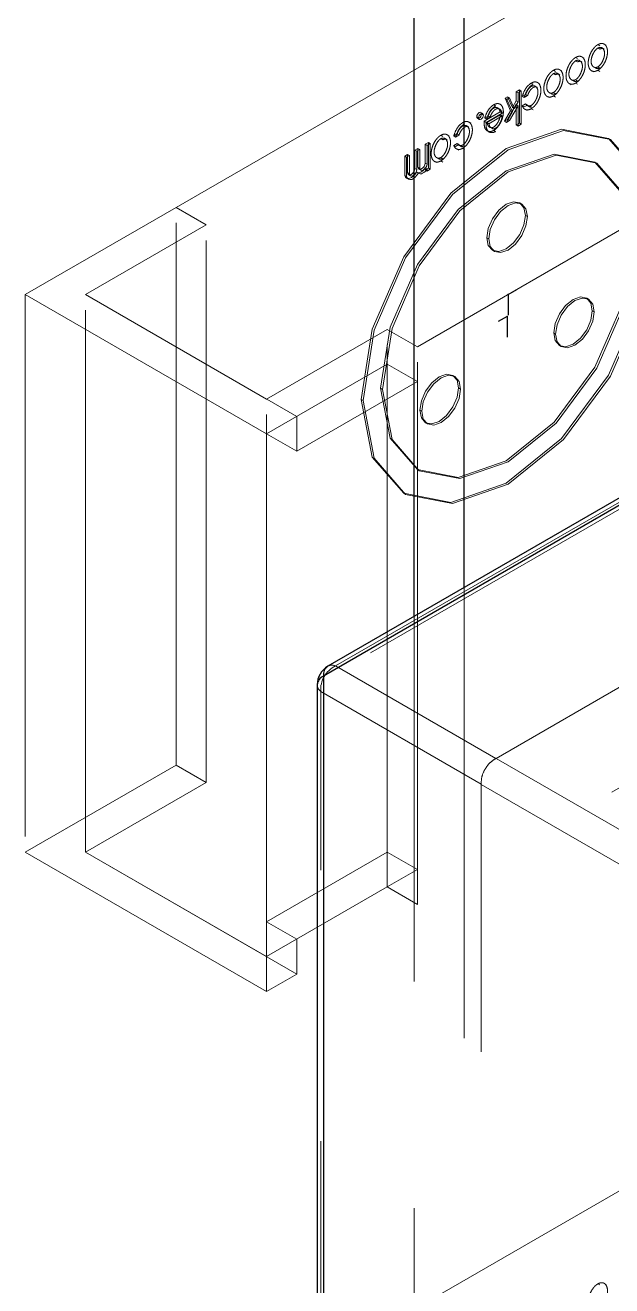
# Model space of a CAD drawing. Header units: millimetres. Extents: x 0 to 841, y 0 to 2287.
# Drawn here: x 583.838 to 585.213, y 215.015 to 217.968 of the extents above; entities that cross this region are included whole.
import ezdxf

# ---------------------------------------------------------------- set-up
doc = ezdxf.new("R2010")
doc.units = ezdxf.units.MM
doc.header["$PDSIZE"] = -1
doc.linetypes.add('HIDDEN', pattern=[1.905, 1.27, -0.635])

msp = doc.modelspace()

# ---------------------------------------------------------------- linework, layer by layer
at = {"color": 7, "linetype": 'Continuous', "lineweight": 25}
for p, q in [((584.7497, 216.5829), (584.7497, 221.2379)), ((584.8669, 216.6505), (584.8669, 221.0746)), ((588.529, 218.7477), (584.537, 216.4432)), ((588.5393, 218.7706), (584.5474, 216.4661)), ((584.537, 216.4432), (584.537, 214.1198)), ((584.5224, 216.4228), (584.5224, 214.0994))]:
    msp.add_line(p, q, dxfattribs=at)
at = {"color": 7, "linetype": 'HIDDEN', "lineweight": 18}
for p, q in [((584.7497, 220.9113), (584.7497, 210.8679)), ((584.5657, 216.4668), (588.5576, 218.7713)), ((584.942, 216.2503), (589.114, 218.6587)), ((584.1918, 217.5412), (585.7474, 218.4393)), ((584.7574, 217.2146), (586.2423, 218.0719)), ((585.1847, 217.92), (585.1802, 217.9226)), ((585.1847, 217.9122), (585.1802, 217.9148)), ((585.1949, 217.9121), (585.1904, 217.9147)), ((585.1996, 217.9212), (585.1951, 217.9238)), ((585.1327, 217.89), (585.1281, 217.8926)), ((585.1475, 217.8912), (585.143, 217.8938)), ((585.0806, 217.8599), (585.0761, 217.8625)), ((585.0955, 217.8611), (585.091, 217.8637)), ((585.1327, 217.8821), (585.1281, 217.8847)), ((585.1428, 217.882), (585.1383, 217.8846)), ((585.1653, 217.8613), (585.1699, 217.8587)), ((585.17, 217.8705), (585.1746, 217.8679)), ((585.1847, 217.8678), (585.1802, 217.8704)), ((585.1847, 217.8599), (585.1802, 217.8625)), ((585.0286, 217.8299), (585.0241, 217.8325)), ((585.0434, 217.8311), (585.0389, 217.8337)), ((585.0806, 217.8521), (585.0761, 217.8547)), ((585.0908, 217.852), (585.0863, 217.8546)), ((585.1133, 217.8313), (585.1178, 217.8287)), ((585.118, 217.8404), (585.1225, 217.8378)), ((585.1327, 217.8377), (585.1281, 217.8403)), ((585.1327, 217.8299), (585.1281, 217.8325)), ((584.9626, 217.797), (584.9688, 217.8006)), ((584.9753, 217.7675), (584.9626, 217.797)), ((584.9671, 217.7944), (584.9626, 217.797)), ((584.9671, 217.7944), (584.9734, 217.798)), ((584.9688, 217.8006), (584.9798, 217.7752)), ((584.9734, 217.798), (584.9688, 217.8006)), ((584.9734, 217.798), (584.9843, 217.7726)), ((584.9888, 217.8121), (584.9963, 217.8164)), ((584.9888, 217.7908), (584.9888, 217.8121)), ((584.9933, 217.8095), (584.9888, 217.8121)), ((584.9933, 217.8095), (585.0008, 217.8138)), ((584.9933, 217.7882), (584.9933, 217.8095)), ((584.9963, 217.8164), (584.9963, 217.7386)), ((585.0008, 217.8138), (584.9963, 217.8164)), ((585.0008, 217.8138), (585.0008, 217.736)), ((585.0108, 217.8059), (585.0031, 217.8015)), ((585.0076, 217.7989), (585.0031, 217.8015)), ((585.0153, 217.8033), (585.0076, 217.7989)), ((585.0153, 217.8033), (585.0108, 217.8059)), ((585.0387, 217.822), (585.0341, 217.8246)), ((585.0612, 217.8013), (585.0658, 217.7986)), ((585.0659, 217.8104), (585.0705, 217.8078)), ((585.0806, 217.8077), (585.0761, 217.8103)), ((585.0806, 217.7998), (585.0761, 217.8024)), ((584.9406, 217.7791), (584.9361, 217.7817)), ((584.9444, 217.7745), (584.9434, 217.7751)), ((584.948, 217.7725), (584.947, 217.773)), ((584.9555, 217.7803), (584.951, 217.7829)), ((584.9753, 217.7675), (584.9613, 217.7431)), ((584.9799, 217.7648), (584.9671, 217.7944)), ((584.9888, 217.7821), (584.9688, 217.7475)), ((584.9933, 217.7795), (584.9734, 217.7449)), ((584.9799, 217.7648), (584.9753, 217.7675)), ((584.9888, 217.7908), (584.9798, 217.7752)), ((584.9843, 217.7726), (584.9798, 217.7752)), ((584.9933, 217.7882), (584.9843, 217.7726)), ((584.9933, 217.7882), (584.9888, 217.7908)), ((584.9888, 217.7343), (584.9888, 217.7821)), ((584.9933, 217.7795), (584.9888, 217.7821)), ((584.9933, 217.7317), (584.9933, 217.7795)), ((585.0108, 217.7836), (585.0031, 217.7792)), ((585.0076, 217.7766), (585.0031, 217.7792)), ((585.0153, 217.781), (585.0076, 217.7766)), ((585.0102, 217.7707), (585.0147, 217.7681)), ((585.0153, 217.781), (585.0108, 217.7836)), ((585.0201, 217.7788), (585.0246, 217.7762)), ((585.0286, 217.7698), (585.0241, 217.7724)), ((584.8679, 217.7371), (584.8634, 217.7398)), ((584.8828, 217.7383), (584.8783, 217.741)), ((584.9007, 217.7509), (584.8962, 217.7535)), ((584.8979, 217.7499), (584.9024, 217.7472)), ((584.9104, 217.7611), (584.9059, 217.7637)), ((584.912, 217.7574), (584.9075, 217.7601)), ((584.9516, 217.7649), (584.9137, 217.743)), ((584.9182, 217.7404), (584.9137, 217.743)), ((584.9228, 217.7552), (584.9151, 217.7507)), ((584.9196, 217.7481), (584.9151, 217.7507)), ((584.9561, 217.7623), (584.9182, 217.7404)), ((584.9274, 217.7525), (584.9196, 217.7481)), ((584.9518, 217.758), (584.9204, 217.7399)), ((584.925, 217.7373), (584.9204, 217.7399)), ((584.9274, 217.7525), (584.9228, 217.7552)), ((584.9563, 217.7554), (584.925, 217.7373)), ((584.9561, 217.7623), (584.9516, 217.7649)), ((584.9563, 217.7554), (584.9518, 217.758)), ((584.9688, 217.7475), (584.9613, 217.7431)), ((584.9658, 217.7405), (584.9613, 217.7431)), ((584.9799, 217.7648), (584.9658, 217.7405)), ((584.9734, 217.7449), (584.9658, 217.7405)), ((584.9734, 217.7449), (584.9688, 217.7475)), ((584.9963, 217.7386), (584.9888, 217.7343)), ((585.0008, 217.736), (584.9963, 217.7386)), ((584.8167, 217.7076), (584.8122, 217.7102)), ((584.8316, 217.7088), (584.8271, 217.7114)), ((584.8501, 217.7132), (584.8424, 217.7087)), ((584.8469, 217.7061), (584.8424, 217.7087)), ((584.8547, 217.7106), (584.8469, 217.7061)), ((584.8547, 217.7106), (584.8501, 217.7132)), ((584.878, 217.7293), (584.8735, 217.7319)), ((584.9213, 217.7204), (584.9258, 217.7178)), ((584.9293, 217.7281), (584.9338, 217.7255)), ((584.9406, 217.719), (584.9361, 217.7216)), ((584.9933, 217.7317), (584.9888, 217.7343)), ((585.0008, 217.736), (584.9933, 217.7317)), ((584.7586, 217.6792), (584.7516, 217.6752)), ((584.7586, 217.6792), (584.7586, 217.6354)), ((584.7631, 217.6766), (584.7586, 217.6792)), ((584.783, 217.6933), (584.7757, 217.6891)), ((584.7757, 217.6891), (584.7757, 217.6452)), ((584.7802, 217.6865), (584.7757, 217.6891)), ((584.7875, 217.6907), (584.7802, 217.6865)), ((584.7802, 217.6865), (584.7802, 217.6426)), ((584.783, 217.6332), (584.783, 217.6933)), ((584.7875, 217.6907), (584.783, 217.6933)), ((584.7875, 217.6306), (584.7875, 217.6907)), ((584.8167, 217.6997), (584.8122, 217.7024)), ((584.8269, 217.6996), (584.8224, 217.7023)), ((584.8501, 217.6909), (584.8424, 217.6864)), ((584.8469, 217.6838), (584.8424, 217.6864)), ((584.8547, 217.6883), (584.8469, 217.6838)), ((584.8547, 217.6883), (584.8501, 217.6909)), ((584.8595, 217.6861), (584.864, 217.6835)), ((584.8679, 217.677), (584.8634, 217.6797)), ((585.2097, 217.7002), (585.2052, 217.7028)), ((584.7276, 217.6613), (584.7344, 217.6653)), ((584.7276, 217.6613), (584.7276, 217.6157)), ((584.7321, 217.6587), (584.7276, 217.6613)), ((584.7321, 217.6587), (584.7389, 217.6626)), ((584.7321, 217.6587), (584.7321, 217.6131)), ((584.7344, 217.6653), (584.7344, 217.6228)), ((584.7389, 217.6626), (584.7344, 217.6653)), ((584.7389, 217.6626), (584.7389, 217.6201)), ((584.7516, 217.6752), (584.7516, 217.6327)), ((584.7561, 217.6726), (584.7516, 217.6752)), ((584.7631, 217.6766), (584.7561, 217.6726)), ((584.7561, 217.6726), (584.7561, 217.6301)), ((584.7631, 217.6766), (584.7631, 217.6328)), ((584.7974, 217.6489), (584.8019, 217.6463)), ((584.8021, 217.658), (584.8066, 217.6554)), ((584.8167, 217.6553), (584.8122, 217.6579)), ((584.8167, 217.6475), (584.8122, 217.6501)), ((584.8495, 217.678), (584.854, 217.6754)), ((584.7389, 217.6201), (584.7344, 217.6228)), ((584.7561, 217.6301), (584.7516, 217.6327)), ((584.7596, 217.6215), (584.7551, 217.6241)), ((584.756, 217.6235), (584.7605, 217.6209)), ((584.7631, 217.6328), (584.7586, 217.6354)), ((584.761, 217.6311), (584.7656, 217.6285)), ((584.7802, 217.6426), (584.7757, 217.6452)), ((584.7757, 217.629), (584.7757, 217.6338)), ((584.7802, 217.6312), (584.7757, 217.6338)), ((584.783, 217.6332), (584.7757, 217.629)), ((584.7802, 217.6264), (584.7757, 217.629)), ((584.7802, 217.6264), (584.7802, 217.6312)), ((584.7875, 217.6306), (584.7802, 217.6264)), ((584.7875, 217.6306), (584.783, 217.6332)), ((585.1777, 217.6448), (585.1732, 217.6474)), ((584.7321, 217.6131), (584.7276, 217.6157)), ((584.7317, 217.61), (584.7362, 217.6074)), ((584.7369, 217.6178), (584.7414, 217.6152)), ((584.1918, 217.5412), (583.8382, 217.3371)), ((584.1918, 216.2347), (584.1918, 217.5412)), ((584.1918, 217.5412), (584.2625, 217.5004)), ((585.0017, 217.549), (584.9972, 217.5516)), ((585.015, 217.5197), (585.0104, 217.5223)), ((584.2625, 217.5004), (583.9796, 217.3371)), ((584.2625, 216.1939), (584.2625, 217.5004)), ((584.9245, 217.4674), (584.9199, 217.47)), ((584.9332, 217.4407), (584.9377, 217.4381)), ((583.8382, 217.3371), (583.8382, 216.0306)), ((583.8382, 217.3371), (584.4039, 217.0105)), ((583.9796, 216.0306), (583.9796, 217.3371)), ((583.9796, 217.3371), (584.4039, 217.0922)), ((583.9796, 217.3371), (584.4746, 217.0514)), ((585.1585, 217.3259), (585.154, 217.3285)), ((585.1717, 217.2966), (585.1672, 217.2992)), ((584.4039, 217.0922), (584.6867, 217.2555)), ((584.6867, 217.2555), (584.7574, 217.2146)), ((584.6867, 215.949), (584.6867, 217.2555)), ((585.0812, 217.2444), (585.0767, 217.247)), ((584.7574, 215.9082), (584.7574, 217.2146)), ((585.09, 217.2177), (585.0945, 217.2151)), ((584.6867, 217.1738), (584.4039, 217.0105)), ((584.6867, 217.1738), (584.6867, 216.0307)), ((584.6867, 217.1738), (584.7574, 217.133)), ((584.8449, 217.1449), (584.8404, 217.1475)), ((585.7474, 217.1328), (584.1918, 216.2347)), ((584.7574, 217.133), (584.4746, 216.9697)), ((584.6756, 217.1147), (584.671, 217.1173)), ((584.7574, 217.133), (584.7574, 215.9898)), ((584.8582, 217.1156), (584.8537, 217.1182)), ((584.4039, 215.7857), (584.4039, 217.0922)), ((584.6303, 217.0886), (584.6258, 217.0912)), ((584.7677, 217.0634), (584.7632, 217.066)), ((584.4746, 216.9697), (584.4746, 217.0514)), ((584.7764, 217.0367), (584.7809, 217.0341)), ((584.4039, 217.0105), (584.4746, 216.9697)), ((584.4039, 217.0105), (584.4039, 215.8674)), ((584.7572, 216.9268), (584.7617, 216.9242)), ((584.7252, 216.8714), (584.7297, 216.8688)), ((586.3131, 216.8062), (584.7574, 215.9082)), ((584.8669, 213.6897), (584.8669, 216.6505)), ((584.7497, 213.8226), (584.7497, 216.5829)), ((584.9413, 216.2499), (584.5657, 216.4668)), ((584.531, 214.0832), (584.531, 216.4067)), ((584.531, 216.4067), (584.9066, 216.1898)), ((584.1918, 216.2347), (583.8382, 216.0306)), ((584.1918, 216.2347), (584.2625, 216.1939)), ((585.2956, 216.0462), (584.942, 216.2503)), ((584.2625, 216.1939), (583.9796, 216.0306)), ((584.9067, 213.6577), (584.9067, 216.189)), ((584.9067, 216.189), (585.2602, 215.9849)), ((583.8382, 216.0306), (584.4039, 215.7041)), ((583.9796, 216.0306), (584.4039, 215.7857)), ((583.9796, 216.0306), (584.4746, 215.7449)), ((584.4039, 215.8674), (584.6867, 216.0307)), ((584.6867, 216.0307), (584.7574, 215.9898)), ((584.6867, 215.949), (584.7574, 215.9898)), ((584.4039, 215.7857), (584.6867, 215.949)), ((584.6867, 215.949), (584.7574, 215.9082)), ((584.4039, 215.8674), (584.4746, 215.8266)), ((584.4746, 215.7449), (584.4746, 215.8266)), ((584.4039, 215.7857), (584.4039, 215.7041)), ((584.4039, 215.7041), (584.4746, 215.7449)), ((584.1918, 214.6376), (585.7474, 215.5356)), ((585.1996, 215.0176), (585.1951, 215.0202)), ((585.1847, 215.0164), (585.1802, 215.019))]:
    msp.add_line(p, q, dxfattribs=at)
at = {"color": 7, "linetype": 'Continuous'}
for p, q in [((584.9696, 217.337), (584.9905, 217.3491)), ((584.9696, 217.337), (584.9905, 217.3491)), ((584.9696, 217.337), (584.9696, 217.2887)), ((584.9696, 217.337), (584.9696, 217.2887)), ((584.9675, 217.2858), (584.9465, 217.2737)), ((584.9675, 217.2858), (584.9675, 217.2375))]:
    msp.add_line(p, q, dxfattribs=at)
at = {"color": 7, "linetype": 'HIDDEN', "lineweight": 18, "flags": 128}
for points in [[(584.9075, 217.7601), (584.9071, 217.7623), (584.9059, 217.7637), (584.904, 217.7641), (584.9019, 217.7633), (584.8997, 217.7616), (584.8979, 217.7591), (584.8966, 217.7563), (584.8962, 217.7535)], [(584.8962, 217.7535), (584.8966, 217.7513), (584.8979, 217.7499), (584.8997, 217.7495), (584.9019, 217.7503), (584.904, 217.752), (584.9059, 217.7545), (584.9071, 217.7573), (584.9075, 217.7601)], [(584.912, 217.7574), (584.9116, 217.7597), (584.9104, 217.7611), (584.9086, 217.7615), (584.9064, 217.7607), (584.9042, 217.759), (584.9024, 217.7565), (584.9012, 217.7537), (584.9007, 217.7509)], [(584.9007, 217.7509), (584.9012, 217.7487), (584.9024, 217.7472), (584.9042, 217.7469), (584.9064, 217.7476), (584.9086, 217.7494), (584.9104, 217.7519), (584.9116, 217.7547), (584.912, 217.7574)], [(585.3046, 217.483), (585.2788, 217.6181), (585.2052, 217.7028), (585.0951, 217.7242), (584.9652, 217.6791), (584.8353, 217.5742), (584.7252, 217.4257), (584.6516, 217.2561), (584.6258, 217.0912)], [(585.3091, 217.4804), (585.2833, 217.6155), (585.2097, 217.7002), (585.0996, 217.7216), (584.9697, 217.6764), (584.8398, 217.5716), (584.7297, 217.4231), (584.6561, 217.2535), (584.6303, 217.0886)], [(585.2593, 217.4569), (585.237, 217.574), (585.1732, 217.6474), (585.0778, 217.6659), (584.9652, 217.6268), (584.8526, 217.536), (584.7572, 217.4072), (584.6934, 217.2602), (584.671, 217.1173)], [(585.2639, 217.4543), (585.2415, 217.5714), (585.1777, 217.6448), (585.0823, 217.6633), (584.9697, 217.6242), (584.8571, 217.5333), (584.7617, 217.4046), (584.6979, 217.2576), (584.6756, 217.1147)], [(584.7551, 217.6241), (584.7518, 217.619), (584.7479, 217.6147), (584.7437, 217.6114), (584.7394, 217.6095), (584.7354, 217.6089), (584.7319, 217.6098), (584.7293, 217.6122), (584.7276, 217.6157)], [(584.7596, 217.6215), (584.7563, 217.6164), (584.7524, 217.6121), (584.7482, 217.6088), (584.7439, 217.6069), (584.7399, 217.6063), (584.7365, 217.6072), (584.7338, 217.6095), (584.7321, 217.6131)], [(584.7516, 217.6327), (584.7508, 217.6286), (584.7489, 217.6245), (584.7461, 217.6209), (584.743, 217.6184), (584.7398, 217.6173), (584.7371, 217.6177), (584.7352, 217.6196), (584.7344, 217.6228)], [(584.7561, 217.6301), (584.7553, 217.626), (584.7534, 217.6219), (584.7507, 217.6183), (584.7475, 217.6158), (584.7443, 217.6147), (584.7416, 217.6151), (584.7397, 217.617), (584.7389, 217.6201)], [(584.7757, 217.6338), (584.7733, 217.6305), (584.7707, 217.6277), (584.7678, 217.6254), (584.765, 217.6238), (584.7622, 217.6228), (584.7595, 217.6225), (584.7571, 217.6229), (584.7551, 217.6241)], [(584.7757, 217.6452), (584.7747, 217.6413), (584.7728, 217.6374), (584.7702, 217.6341), (584.7671, 217.6317), (584.7641, 217.6306), (584.7615, 217.6309), (584.7595, 217.6325), (584.7586, 217.6354)], [(584.7802, 217.6312), (584.7778, 217.6279), (584.7752, 217.6251), (584.7724, 217.6228), (584.7695, 217.6212), (584.7667, 217.6202), (584.764, 217.6199), (584.7616, 217.6203), (584.7596, 217.6215)], [(584.7802, 217.6426), (584.7792, 217.6387), (584.7773, 217.6348), (584.7747, 217.6315), (584.7717, 217.6291), (584.7686, 217.628), (584.766, 217.6283), (584.7641, 217.6299), (584.7631, 217.6328)], [(585.0104, 217.5223), (585.007, 217.5403), (584.9972, 217.5516), (584.9825, 217.5544), (584.9652, 217.5484), (584.9479, 217.5344), (584.9332, 217.5146), (584.9234, 217.492), (584.9199, 217.47)], [(585.015, 217.5197), (585.0115, 217.5377), (585.0017, 217.549), (584.987, 217.5518), (584.9697, 217.5458), (584.9524, 217.5318), (584.9377, 217.512), (584.9279, 217.4894), (584.9245, 217.4674)], [(584.9199, 217.47), (584.9234, 217.452), (584.9332, 217.4407), (584.9479, 217.4379), (584.9652, 217.4439), (584.9825, 217.4579), (584.9972, 217.4777), (585.007, 217.5003), (585.0104, 217.5223)], [(584.9245, 217.4674), (584.9279, 217.4494), (584.9377, 217.4381), (584.9524, 217.4353), (584.9697, 217.4413), (584.987, 217.4552), (585.0017, 217.4751), (585.0115, 217.4977), (585.015, 217.5197)], [(584.6258, 217.0912), (584.6516, 216.9561), (584.7252, 216.8714), (584.8353, 216.85), (584.9652, 216.8952), (585.0951, 217), (585.2052, 217.1485), (585.2788, 217.3181), (585.3046, 217.483)], [(584.6303, 217.0886), (584.6561, 216.9535), (584.7297, 216.8688), (584.8398, 216.8474), (584.9697, 216.8926), (585.0996, 216.9974), (585.2097, 217.1459), (585.2833, 217.3155), (585.3091, 217.4804)], [(584.671, 217.1173), (584.6934, 217.0002), (584.7572, 216.9268), (584.8526, 216.9083), (584.9652, 216.9474), (585.0778, 217.0383), (585.1732, 217.167), (585.237, 217.314), (585.2593, 217.4569)], [(584.6756, 217.1147), (584.6979, 216.9976), (584.7617, 216.9242), (584.8571, 216.9057), (584.9697, 216.9448), (585.0823, 217.0357), (585.1777, 217.1644), (585.2415, 217.3114), (585.2639, 217.4543)], [(585.1672, 217.2992), (585.1638, 217.3172), (585.154, 217.3285), (585.1393, 217.3314), (585.122, 217.3254), (585.1046, 217.3114), (585.09, 217.2916), (585.0801, 217.269), (585.0767, 217.247)], [(585.1717, 217.2966), (585.1683, 217.3146), (585.1585, 217.3259), (585.1438, 217.3288), (585.1265, 217.3227), (585.1092, 217.3088), (585.0945, 217.289), (585.0847, 217.2663), (585.0812, 217.2444)], [(585.0767, 217.247), (585.0801, 217.229), (585.09, 217.2177), (585.1046, 217.2148), (585.122, 217.2208), (585.1393, 217.2348), (585.154, 217.2546), (585.1638, 217.2772), (585.1672, 217.2992)], [(585.0812, 217.2444), (585.0847, 217.2263), (585.0945, 217.2151), (585.1092, 217.2122), (585.1265, 217.2182), (585.1438, 217.2322), (585.1585, 217.252), (585.1683, 217.2746), (585.1717, 217.2966)], [(584.8537, 217.1182), (584.8502, 217.1362), (584.8404, 217.1475), (584.8257, 217.1504), (584.8084, 217.1444), (584.7911, 217.1304), (584.7764, 217.1106), (584.7666, 217.088), (584.7632, 217.066)], [(584.8582, 217.1156), (584.8548, 217.1336), (584.8449, 217.1449), (584.8303, 217.1478), (584.8129, 217.1417), (584.7956, 217.1278), (584.7809, 217.108), (584.7711, 217.0853), (584.7677, 217.0634)], [(584.7632, 217.066), (584.7666, 217.048), (584.7764, 217.0367), (584.7911, 217.0338), (584.8084, 217.0398), (584.8257, 217.0538), (584.8404, 217.0736), (584.8502, 217.0962), (584.8537, 217.1182)], [(584.7677, 217.0634), (584.7711, 217.0453), (584.7809, 217.0341), (584.7956, 217.0312), (584.8129, 217.0372), (584.8303, 217.0512), (584.8449, 217.071), (584.8548, 217.0936), (584.8582, 217.1156)]]:
    msp.add_lwpolyline(points, dxfattribs=at)
at = {"color": 7, "linetype": 'HIDDEN', "lineweight": 18}
for centre, radius, start, end in [((584.5572, 216.4472), 0.0213, 66.6949, 117.5031), ((584.5912, 216.4119), 0.0605, 115.0015, 184.9985), ((584.5437, 216.4237), 0.0213, 182.4969, 233.3144)]:
    msp.add_arc(centre, radius, start, end, dxfattribs=at)
at = {"color": 7, "linetype": 'Continuous', "lineweight": 25}
for centre, radius, start, end in [((584.5724, 216.4228), 0.05, 119.9973, 180), ((584.5474, 216.4203), 0.0252, 114.3989, 174.281), ((584.5614, 216.446), 0.0245, 124.8539, 186.4583)]:
    msp.add_arc(centre, radius, start, end, dxfattribs=at)
at = {"color": 7, "linetype": 'HIDDEN', "lineweight": 18}
for points, knots in [([(585.1802, 217.9226), (585.1788, 217.9217), (585.1758, 217.9198), (585.1711, 217.9151), (585.1662, 217.9085), (585.1616, 217.8998), (585.1584, 217.8896), (585.1572, 217.8793), (585.1584, 217.8703), (585.1616, 217.8639), (585.1662, 217.8604), (585.1711, 217.8595), (585.1758, 217.8603), (585.1788, 217.8618), (585.1802, 217.8625)], [0, 0, 0, 0, 0.053784, 0.117806, 0.194259, 0.284674, 0.388205, 0.5, 0.611795, 0.715326, 0.805741, 0.882194, 0.946216, 1, 1, 1, 1]), ([(585.1802, 217.9148), (585.1782, 217.9132), (585.1739, 217.9098), (585.1689, 217.9014), (585.1653, 217.8923), (585.1639, 217.8831), (585.1653, 217.8757), (585.1689, 217.8708), (585.1739, 217.8681), (585.1782, 217.8696), (585.1802, 217.8704)], [0, 0, 0, 0, 0.111736, 0.23533, 0.367087, 0.5, 0.632913, 0.76467, 0.888264, 1, 1, 1, 1]), ([(585.1802, 217.8625), (585.1816, 217.8634), (585.1846, 217.8654), (585.1893, 217.87), (585.1942, 217.8767), (585.1988, 217.8854), (585.202, 217.8955), (585.2032, 217.9059), (585.202, 217.9148), (585.1988, 217.9212), (585.1942, 217.9247), (585.1893, 217.9256), (585.1846, 217.9248), (585.1816, 217.9233), (585.1802, 217.9226)], [0, 0, 0, 0, 0.0537844, 0.1178061, 0.1942591, 0.2846742, 0.3882046, 0.5, 0.6117954, 0.7153258, 0.8057409, 0.8821939, 0.9462156, 1, 1, 1, 1]), ([(585.1802, 217.8704), (585.1822, 217.872), (585.1865, 217.8754), (585.1915, 217.8838), (585.195, 217.8928), (585.1965, 217.902), (585.195, 217.9095), (585.1915, 217.9144), (585.1865, 217.917), (585.1822, 217.9155), (585.1802, 217.9148)], [0, 0, 0, 0, 0.111736, 0.23533, 0.367087, 0.5, 0.632913, 0.76467, 0.888264, 1, 1, 1, 1]), ([(585.1281, 217.8926), (585.1268, 217.8917), (585.1238, 217.8897), (585.1191, 217.8851), (585.1141, 217.8785), (585.1096, 217.8697), (585.1063, 217.8596), (585.1051, 217.8492), (585.1063, 217.8403), (585.1096, 217.8339), (585.1141, 217.8304), (585.1191, 217.8295), (585.1238, 217.8303), (585.1268, 217.8318), (585.1281, 217.8325)], [0, 0, 0, 0, 0.053784, 0.117806, 0.194259, 0.284674, 0.388205, 0.5, 0.611795, 0.715326, 0.805741, 0.882194, 0.946216, 1, 1, 1, 1]), ([(585.1281, 217.8325), (585.1295, 217.8334), (585.1325, 217.8353), (585.1372, 217.84), (585.1422, 217.8466), (585.1467, 217.8553), (585.15, 217.8655), (585.1512, 217.8758), (585.15, 217.8848), (585.1467, 217.8912), (585.1422, 217.8947), (585.1372, 217.8956), (585.1325, 217.8948), (585.1295, 217.8933), (585.1281, 217.8926)], [0, 0, 0, 0, 0.0537844, 0.1178061, 0.1942591, 0.2846742, 0.3882046, 0.5, 0.6117954, 0.7153258, 0.8057409, 0.8821939, 0.9462156, 1, 1, 1, 1]), ([(585.1281, 217.8403), (585.1302, 217.8419), (585.1344, 217.8453), (585.1394, 217.8537), (585.143, 217.8628), (585.1445, 217.872), (585.143, 217.8794), (585.1394, 217.8844), (585.1344, 217.887), (585.1302, 217.8855), (585.1281, 217.8847)], [0, 0, 0, 0, 0.111736, 0.23533, 0.367087, 0.5, 0.632913, 0.76467, 0.888264, 1, 1, 1, 1]), ([(585.1948, 217.9119), (585.1935, 217.9127), (585.1907, 217.9144), (585.1868, 217.9129), (585.1847, 217.9122)], [0, 0, 0, 0, 0.480332, 1, 1, 1, 1]), ([(585.0761, 217.8625), (585.0747, 217.8617), (585.0717, 217.8597), (585.067, 217.855), (585.0621, 217.8484), (585.0575, 217.8397), (585.0543, 217.8295), (585.0531, 217.8192), (585.0543, 217.8102), (585.0575, 217.8038), (585.0621, 217.8004), (585.067, 217.7994), (585.0717, 217.8002), (585.0747, 217.8017), (585.0761, 217.8024)], [0, 0, 0, 0, 0.0537844, 0.1178061, 0.1942591, 0.2846742, 0.3882046, 0.5, 0.6117954, 0.7153258, 0.8057409, 0.8821939, 0.9462156, 1, 1, 1, 1]), ([(585.0761, 217.8024), (585.0775, 217.8033), (585.0805, 217.8053), (585.0852, 217.8099), (585.0901, 217.8166), (585.0947, 217.8253), (585.0979, 217.8355), (585.0991, 217.8458), (585.0979, 217.8547), (585.0947, 217.8611), (585.0901, 217.8646), (585.0852, 217.8655), (585.0805, 217.8648), (585.0775, 217.8632), (585.0761, 217.8625)], [0, 0, 0, 0, 0.053784, 0.117806, 0.194259, 0.284674, 0.388205, 0.5, 0.611795, 0.715326, 0.805741, 0.882194, 0.946216, 1, 1, 1, 1]), ([(585.0761, 217.8103), (585.0781, 217.8119), (585.0824, 217.8153), (585.0874, 217.8237), (585.091, 217.8327), (585.0924, 217.8419), (585.091, 217.8494), (585.0874, 217.8543), (585.0824, 217.857), (585.0781, 217.8554), (585.0761, 217.8547)], [0, 0, 0, 0, 0.111736, 0.23533, 0.367087, 0.5, 0.632913, 0.76467, 0.888264, 1, 1, 1, 1]), ([(585.1281, 217.8847), (585.1261, 217.8831), (585.1219, 217.8798), (585.1169, 217.8714), (585.1133, 217.8623), (585.1118, 217.8531), (585.1133, 217.8456), (585.1169, 217.8407), (585.1219, 217.8381), (585.1261, 217.8396), (585.1281, 217.8403)], [0, 0, 0, 0, 0.111736, 0.23533, 0.367087, 0.5, 0.632913, 0.76467, 0.888264, 1, 1, 1, 1]), ([(585.1427, 217.8818), (585.1414, 217.8827), (585.1387, 217.8844), (585.1347, 217.8829), (585.1327, 217.8821)], [0, 0, 0, 0, 0.480332, 1, 1, 1, 1]), ([(585.1747, 217.8681), (585.176, 217.8672), (585.1787, 217.8655), (585.1827, 217.867), (585.1847, 217.8678)], [0, 0, 0, 0, 0.480332, 1, 1, 1, 1]), ([(585.0241, 217.8325), (585.0216, 217.8307), (585.0165, 217.8271), (585.0082, 217.8162), (585.005, 217.8071), (585.0031, 217.8015)], [0, 0, 0, 0, 0.262326, 0.545229, 1, 1, 1, 1]), ([(585.0286, 217.8299), (585.0261, 217.8281), (585.021, 217.8245), (585.0127, 217.8136), (585.0095, 217.8045), (585.0076, 217.7989)], [0, 0, 0, 0, 0.2623262, 0.5452295, 1, 1, 1, 1]), ([(585.0108, 217.7836), (585.0118, 217.7823), (585.0139, 217.7798), (585.0182, 217.7784), (585.0232, 217.7793), (585.0284, 217.7834), (585.033, 217.7895), (585.0367, 217.7967), (585.0392, 217.8043), (585.0402, 217.8118), (585.0392, 217.8181), (585.0367, 217.8228), (585.033, 217.8257), (585.0284, 217.8265), (585.0232, 217.8246), (585.0182, 217.8198), (585.0139, 217.8133), (585.0118, 217.8084), (585.0108, 217.8059)], [0, 0, 0, 0, 0.06591, 0.127752, 0.184575, 0.240344, 0.300579, 0.365486, 0.4327, 0.5, 0.5673, 0.634514, 0.699421, 0.759656, 0.815425, 0.872248, 0.93409, 1, 1, 1, 1]), ([(585.0241, 217.7724), (585.0254, 217.7733), (585.0284, 217.7752), (585.0332, 217.7799), (585.0381, 217.7865), (585.0426, 217.7953), (585.0459, 217.8054), (585.0471, 217.8157), (585.0459, 217.8247), (585.0426, 217.8311), (585.0381, 217.8346), (585.0332, 217.8355), (585.0284, 217.8347), (585.0254, 217.8332), (585.0241, 217.8325)], [0, 0, 0, 0, 0.053784, 0.117806, 0.194259, 0.284674, 0.388205, 0.5, 0.611795, 0.715326, 0.805741, 0.882194, 0.946216, 1, 1, 1, 1]), ([(585.0761, 217.8547), (585.0741, 217.8531), (585.0698, 217.8497), (585.0648, 217.8413), (585.0613, 217.8322), (585.0598, 217.8231), (585.0613, 217.8156), (585.0648, 217.8107), (585.0698, 217.808), (585.0741, 217.8096), (585.0761, 217.8103)], [0, 0, 0, 0, 0.111736, 0.23533, 0.367087, 0.5, 0.632913, 0.76467, 0.888264, 1, 1, 1, 1]), ([(585.0907, 217.8518), (585.0894, 217.8526), (585.0866, 217.8543), (585.0827, 217.8529), (585.0806, 217.8521)], [0, 0, 0, 0, 0.480332, 1, 1, 1, 1]), ([(585.1226, 217.838), (585.1239, 217.8372), (585.1267, 217.8355), (585.1306, 217.8369), (585.1327, 217.8377)], [0, 0, 0, 0, 0.480332, 1, 1, 1, 1]), ([(585.0385, 217.8218), (585.0381, 217.8221), (585.0366, 217.8235), (585.0329, 217.8239), (585.0278, 217.8221), (585.0227, 217.8171), (585.0184, 217.8107), (585.0164, 217.8058), (585.0153, 217.8033)], [0, 0, 0, 0, 0.070881, 0.257074, 0.429461, 0.605106, 0.796267, 1, 1, 1, 1]), ([(585.0706, 217.808), (585.0719, 217.8071), (585.0747, 217.8054), (585.0786, 217.8069), (585.0806, 217.8077)], [0, 0, 0, 0, 0.480332, 1, 1, 1, 1]), ([(584.9361, 217.7817), (584.9336, 217.78), (584.9285, 217.7763), (584.9202, 217.7654), (584.9171, 217.7563), (584.9151, 217.7507)], [0, 0, 0, 0, 0.262326, 0.54523, 1, 1, 1, 1]), ([(584.9406, 217.7791), (584.9382, 217.7774), (584.933, 217.7737), (584.9247, 217.7628), (584.9216, 217.7537), (584.9196, 217.7481)], [0, 0, 0, 0, 0.262326, 0.54523, 1, 1, 1, 1]), ([(584.9516, 217.7649), (584.9503, 217.7682), (584.9485, 217.773), (584.9433, 217.7754), (584.9389, 217.7754), (584.9341, 217.7729), (584.9296, 217.7681), (584.9257, 217.762), (584.9238, 217.7575), (584.9228, 217.7552)], [0, 0, 0, 0, 0.267845, 0.395145, 0.51294, 0.624534, 0.740912, 0.866836, 1, 1, 1, 1]), ([(584.9561, 217.7623), (584.9548, 217.7656), (584.953, 217.7704), (584.9478, 217.7728), (584.9434, 217.7728), (584.9386, 217.7703), (584.9341, 217.7654), (584.9302, 217.7594), (584.9283, 217.7549), (584.9274, 217.7525)], [0, 0, 0, 0, 0.267845, 0.395145, 0.51294, 0.624534, 0.740912, 0.866836, 1, 1, 1, 1]), ([(584.9361, 217.7216), (584.9375, 217.7225), (584.9405, 217.7245), (584.9452, 217.7291), (584.9501, 217.7357), (584.9547, 217.7445), (584.958, 217.7546), (584.9591, 217.765), (584.958, 217.7739), (584.9547, 217.7803), (584.9501, 217.7838), (584.9452, 217.7847), (584.9405, 217.7839), (584.9375, 217.7824), (584.9361, 217.7817)], [0, 0, 0, 0, 0.053784, 0.117806, 0.194259, 0.284674, 0.388205, 0.5, 0.611795, 0.715326, 0.805741, 0.882194, 0.946216, 1, 1, 1, 1]), ([(585.0031, 217.7792), (585.0042, 217.7769), (585.0064, 217.7724), (585.012, 217.7695), (585.0181, 217.7696), (585.0221, 217.7715), (585.0241, 217.7724)], [0, 0, 0, 0, 0.289345, 0.578702, 0.796119, 1, 1, 1, 1]), ([(585.0153, 217.781), (585.0164, 217.7798), (585.0184, 217.7773), (585.0218, 217.7757), (585.0241, 217.7764), (585.0247, 217.7765)], [0, 0, 0, 0, 0.446694, 0.865822, 1, 1, 1, 1]), ([(584.8634, 217.7398), (584.861, 217.738), (584.8558, 217.7344), (584.8475, 217.7235), (584.8444, 217.7144), (584.8424, 217.7087)], [0, 0, 0, 0, 0.2623262, 0.5452295, 1, 1, 1, 1]), ([(584.8634, 217.6797), (584.8648, 217.6806), (584.8678, 217.6825), (584.8725, 217.6872), (584.8775, 217.6938), (584.882, 217.7025), (584.8853, 217.7127), (584.8865, 217.723), (584.8853, 217.732), (584.882, 217.7384), (584.8775, 217.7418), (584.8725, 217.7428), (584.8678, 217.742), (584.8648, 217.7405), (584.8634, 217.7398)], [0, 0, 0, 0, 0.053784, 0.117806, 0.194259, 0.284674, 0.388205, 0.5, 0.611795, 0.715326, 0.805741, 0.882194, 0.946216, 1, 1, 1, 1]), ([(584.9137, 217.743), (584.9137, 217.7384), (584.9136, 217.7288), (584.9189, 217.721), (584.9253, 217.7187), (584.9307, 217.719), (584.9344, 217.7208), (584.9361, 217.7216)], [0, 0, 0, 0, 0.284269, 0.585299, 0.73536, 0.873926, 1, 1, 1, 1]), ([(584.9182, 217.7404), (584.9182, 217.7358), (584.9181, 217.7262), (584.9234, 217.7184), (584.9298, 217.7161), (584.9352, 217.7164), (584.9389, 217.7182), (584.9406, 217.719)], [0, 0, 0, 0, 0.284269, 0.585299, 0.73536, 0.873926, 1, 1, 1, 1]), ([(584.9204, 217.7399), (584.9209, 217.7377), (584.9219, 217.7333), (584.9257, 217.7293), (584.9304, 217.7275), (584.9361, 217.7288), (584.9418, 217.7341), (584.9465, 217.7413), (584.9503, 217.7497), (584.9513, 217.7552), (584.9518, 217.758)], [0, 0, 0, 0, 0.133809, 0.265222, 0.38803, 0.5, 0.61197, 0.734778, 0.866191, 1, 1, 1, 1]), ([(584.9326, 217.7263), (584.9334, 217.7259), (584.9357, 217.7249), (584.9407, 217.7263), (584.9464, 217.7315), (584.9511, 217.7387), (584.9548, 217.747), (584.9558, 217.7526), (584.9563, 217.7554)], [0, 0, 0, 0, 0.102809, 0.266965, 0.43112, 0.611166, 0.803827, 1, 1, 1, 1]), ([(584.8122, 217.7102), (584.8108, 217.7093), (584.8078, 217.7074), (584.8031, 217.7027), (584.7982, 217.6961), (584.7936, 217.6873), (584.7904, 217.6772), (584.7892, 217.6669), (584.7904, 217.6579), (584.7936, 217.6515), (584.7982, 217.648), (584.8031, 217.6471), (584.8078, 217.6479), (584.8108, 217.6494), (584.8122, 217.6501)], [0, 0, 0, 0, 0.053784, 0.117806, 0.194259, 0.284674, 0.388205, 0.5, 0.611795, 0.715326, 0.805741, 0.882194, 0.946216, 1, 1, 1, 1]), ([(584.8122, 217.6501), (584.8136, 217.651), (584.8166, 217.6529), (584.8213, 217.6576), (584.8263, 217.6642), (584.8308, 217.673), (584.8341, 217.6831), (584.8353, 217.6934), (584.8341, 217.7024), (584.8308, 217.7088), (584.8263, 217.7123), (584.8213, 217.7132), (584.8166, 217.7124), (584.8136, 217.7109), (584.8122, 217.7102)], [0, 0, 0, 0, 0.053784, 0.117806, 0.194259, 0.284674, 0.388205, 0.5, 0.611795, 0.715326, 0.805741, 0.882194, 0.946216, 1, 1, 1, 1]), ([(584.8679, 217.7371), (584.8655, 217.7354), (584.8603, 217.7318), (584.8521, 217.7209), (584.8489, 217.7117), (584.8469, 217.7061)], [0, 0, 0, 0, 0.2623262, 0.5452295, 1, 1, 1, 1]), ([(584.8501, 217.6909), (584.8512, 217.6896), (584.8532, 217.6871), (584.8576, 217.6857), (584.8626, 217.6866), (584.8678, 217.6907), (584.8723, 217.6967), (584.876, 217.7039), (584.8786, 217.7116), (584.8796, 217.7191), (584.8786, 217.7253), (584.876, 217.73), (584.8723, 217.733), (584.8678, 217.7338), (584.8626, 217.7319), (584.8576, 217.727), (584.8532, 217.7206), (584.8512, 217.7157), (584.8501, 217.7132)], [0, 0, 0, 0, 0.06591, 0.127752, 0.184575, 0.240344, 0.300579, 0.365486, 0.4327, 0.5, 0.5673, 0.634514, 0.699421, 0.759656, 0.815425, 0.872248, 0.93409, 1, 1, 1, 1]), ([(584.8779, 217.729), (584.8775, 217.7294), (584.8759, 217.7307), (584.8723, 217.7311), (584.8671, 217.7293), (584.8621, 217.7244), (584.8578, 217.718), (584.8557, 217.7131), (584.8547, 217.7106)], [0, 0, 0, 0, 0.070881, 0.257074, 0.429461, 0.605106, 0.796267, 1, 1, 1, 1]), ([(584.925, 217.7373), (584.9254, 217.735), (584.9262, 217.7311), (584.9286, 217.7289), (584.9296, 217.728)], [0, 0, 0, 0, 0.57756, 1, 1, 1, 1]), ([(584.8122, 217.7024), (584.8102, 217.7008), (584.806, 217.6974), (584.801, 217.689), (584.7974, 217.6799), (584.7959, 217.6707), (584.7974, 217.6633), (584.801, 217.6583), (584.806, 217.6557), (584.8102, 217.6572), (584.8122, 217.6579)], [0, 0, 0, 0, 0.111736, 0.23533, 0.367087, 0.5, 0.632913, 0.76467, 0.888264, 1, 1, 1, 1]), ([(584.8122, 217.6579), (584.8142, 217.6595), (584.8185, 217.6629), (584.8235, 217.6713), (584.8271, 217.6804), (584.8286, 217.6896), (584.8271, 217.697), (584.8235, 217.702), (584.8185, 217.7046), (584.8142, 217.7031), (584.8122, 217.7024)], [0, 0, 0, 0, 0.111736, 0.23533, 0.367087, 0.5, 0.632913, 0.76467, 0.888264, 1, 1, 1, 1]), ([(584.8268, 217.6994), (584.8255, 217.7003), (584.8227, 217.702), (584.8188, 217.7005), (584.8167, 217.6997)], [0, 0, 0, 0, 0.480332, 1, 1, 1, 1]), ([(584.8424, 217.6864), (584.8435, 217.6842), (584.8458, 217.6796), (584.8514, 217.6768), (584.8575, 217.6768), (584.8615, 217.6787), (584.8634, 217.6797)], [0, 0, 0, 0, 0.289345, 0.578702, 0.796119, 1, 1, 1, 1]), ([(584.8547, 217.6883), (584.8557, 217.687), (584.8578, 217.6846), (584.8612, 217.683), (584.8635, 217.6836), (584.8641, 217.6838)], [0, 0, 0, 0, 0.446694, 0.865822, 1, 1, 1, 1]), ([(584.8067, 217.6556), (584.808, 217.6548), (584.8108, 217.6531), (584.8147, 217.6546), (584.8167, 217.6553)], [0, 0, 0, 0, 0.480332, 1, 1, 1, 1]), ([(584.9066, 216.1898), (584.9069, 216.1961), (584.9075, 216.2091), (584.9167, 216.2279), (584.9287, 216.2422), (584.9372, 216.2474), (584.9413, 216.2499)], [0, 0, 0, 0, 0.271004, 0.562201, 0.788976, 1, 1, 1, 1]), ([(584.942, 216.2503), (584.9419, 216.2502), (584.9417, 216.2501), (584.9414, 216.25), (584.9413, 216.2499)], [0, 0, 0, 0, 0.559429, 1, 1, 1, 1]), ([(584.9066, 216.1898), (584.9066, 216.1896), (584.9067, 216.1894), (584.9067, 216.1891), (584.9067, 216.189)], [0, 0, 0, 0, 0.560507, 1, 1, 1, 1]), ([(585.1802, 214.9589), (585.1816, 214.9598), (585.1846, 214.9617), (585.1893, 214.9664), (585.1942, 214.973), (585.1988, 214.9818), (585.202, 214.9919), (585.2032, 215.0023), (585.202, 215.0112), (585.1988, 215.0176), (585.1942, 215.0211), (585.1893, 215.022), (585.1846, 215.0212), (585.1816, 215.0197), (585.1802, 215.019)], [0, 0, 0, 0, 0.0537844, 0.1178061, 0.1942591, 0.2846742, 0.3882046, 0.5, 0.6117954, 0.7153258, 0.8057409, 0.8821939, 0.9462156, 1, 1, 1, 1]), ([(585.1802, 215.019), (585.1788, 215.0181), (585.1758, 215.0162), (585.1711, 215.0115), (585.1662, 215.0049), (585.1616, 214.9962), (585.1584, 214.986), (585.1572, 214.9757), (585.1584, 214.9667), (585.1616, 214.9603), (585.1662, 214.9568), (585.1711, 214.9559), (585.1758, 214.9567), (585.1788, 214.9582), (585.1802, 214.9589)], [0, 0, 0, 0, 0.053784, 0.117806, 0.194259, 0.284674, 0.388205, 0.5, 0.611795, 0.715326, 0.805741, 0.882194, 0.946216, 1, 1, 1, 1])]:
    msp.add_open_spline(points, degree=3, knots=knots, dxfattribs=at)
at = {"color": 7, "linetype": 'Continuous'}
for p in [(584.9696, 217.337), (584.9696, 217.337), (584.9675, 217.2858)]:
    msp.add_point(p, dxfattribs=at)

doc.saveas('drawing.dxf')
